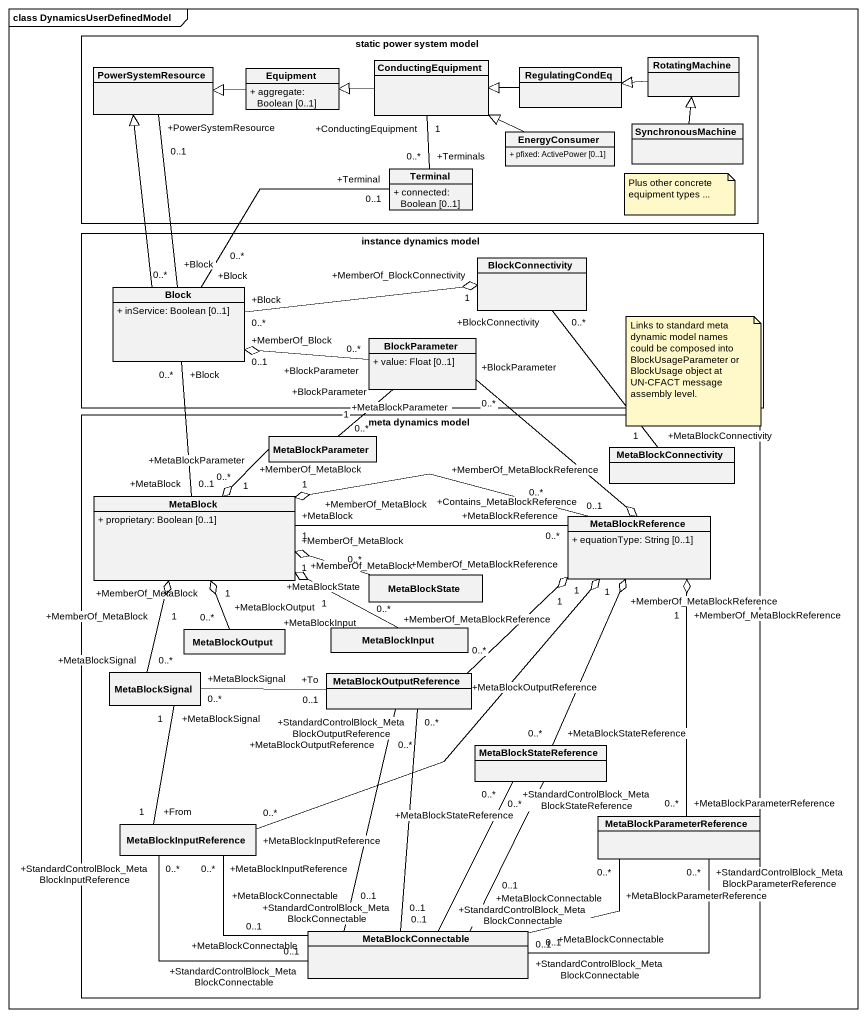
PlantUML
@startuml
mainframe class DynamicsUserDefinedModel
hide circle
hide empty members
skinparam classAttributeIconSize 0
rectangle "static power system model" as static_power_system_model {
  class RotatingMachine
  class PowerSystemResource
  class Equipment {
    + aggregate: Boolean [0..1]
  }
  class ConductingEquipment
  class RegulatingCondEq
  class EnergyConsumer {
    + pfixed: ActivePower [0..1]
  }
  class SynchronousMachine
  class Terminal {
    + connected: Boolean [0..1]
  }
}
rectangle "instance dynamics model" as instance_dynamics_model {
  class BlockConnectivity
  class Block {
    + inService: Boolean [0..1]
  }
  class BlockParameter {
    + value: Float [0..1]
  }
}
rectangle "meta dynamics model" as meta_dynamics_model {
  class MetaBlockParameter
  class MetaBlockConnectivity
  class MetaBlock {
    + proprietary: Boolean [0..1]
  }
  class MetaBlockReference {
    + equationType: String [0..1]
  }
  class MetaBlockState
  class MetaBlockOutput
  class MetaBlockInput
  class MetaBlockSignal
  class MetaBlockOutputReference
  class MetaBlockStateReference
  class MetaBlockInputReference
  class MetaBlockParameterReference
  class MetaBlockConnectable
}
RotatingMachine -left-|> RegulatingCondEq
Equipment -left-|> PowerSystemResource
ConductingEquipment -left-|> Equipment
RegulatingCondEq -left-|> ConductingEquipment
EnergyConsumer -left-|> ConductingEquipment
SynchronousMachine -up-|> RotatingMachine
Terminal "+Terminals\n0..*" -up- "+ConductingEquipment\n1" ConductingEquipment
BlockConnectivity "+BlockConnectivity\n0..*" -- "+MetaBlockConnectivity\n1" MetaBlockConnectivity
Block -up-|> PowerSystemResource
Block "+Block\n0..*" -up- "+PowerSystemResource\n0..1" PowerSystemResource
Block "+Block\n0..*" -right- "+Terminal\n0..1" Terminal
Block "+Block\n0..*" -right-o "+MemberOf_BlockConnectivity\n1" BlockConnectivity
Block "+Block\n0..*" -- "+MetaBlock\n0..1" MetaBlock
BlockParameter "+BlockParameter\n0..*" -left-o "+MemberOf_Block\n0..1" Block
BlockParameter "+BlockParameter\n0..*" -- "+MetaBlockParameter\n1" MetaBlockParameter
BlockParameter "+BlockParameter\n0..*" --o "+MemberOf_MetaBlockReference\n0..1" MetaBlockReference
MetaBlockParameter "+MetaBlockParameter\n0..*" --o "+MemberOf_MetaBlock\n1" MetaBlock
MetaBlock "+MetaBlock\n1" -right- "+MetaBlockReference\n0..*" MetaBlockReference
MetaBlockReference "+Contains_MetaBlockReference\n0..*" -left-o "+MemberOf_MetaBlock\n1" MetaBlock
MetaBlockState "+MetaBlockState\n0..*" -left-o "+MemberOf_MetaBlock\n1" MetaBlock
MetaBlockOutput "+MetaBlockOutput\n0..*" -up-o "+MemberOf_MetaBlock\n1" MetaBlock
MetaBlockInput "+MetaBlockInput\n0..*" -left-o "+MemberOf_MetaBlock\n1" MetaBlock
MetaBlockSignal "+MetaBlockSignal\n0..*" -up-o "+MemberOf_MetaBlock\n1" MetaBlock
MetaBlockSignal "+MetaBlockSignal\n0..*" -right- "+To\n0..1" MetaBlockOutputReference
MetaBlockSignal "+MetaBlockSignal\n1" -- "+From\n1" MetaBlockInputReference
MetaBlockOutputReference "+MetaBlockOutputReference\n0..*" -right-o "+MemberOf_MetaBlockReference\n1" MetaBlockReference
MetaBlockOutputReference "+StandardControlBlock_MetaBlockOutputReference\n0..*" -- "+StandardControlBlock_MetaBlockConnectable\n0..1" MetaBlockConnectable
MetaBlockOutputReference "+MetaBlockOutputReference\n0..*" -- "+MetaBlockConnectable\n0..1" MetaBlockConnectable
MetaBlockStateReference "+MetaBlockStateReference\n0..*" -up-o "+MemberOf_MetaBlockReference\n1" MetaBlockReference
MetaBlockStateReference "+StandardControlBlock_MetaBlockStateReference\n0..*" -- "+StandardControlBlock_MetaBlockConnectable\n0..1" MetaBlockConnectable
MetaBlockStateReference "+MetaBlockStateReference\n0..*" -- "+MetaBlockConnectable\n0..1" MetaBlockConnectable
MetaBlockInputReference "+MetaBlockInputReference\n0..*" -up-o "+MemberOf_MetaBlockReference\n1" MetaBlockReference
MetaBlockInputReference "+MetaBlockInputReference\n0..*" -right- "+MetaBlockConnectable\n0..1" MetaBlockConnectable
MetaBlockInputReference "+StandardControlBlock_MetaBlockInputReference\n0..*" -right- "+StandardControlBlock_MetaBlockConnectable\n0..1" MetaBlockConnectable
MetaBlockParameterReference "+MetaBlockParameterReference\n0..*" -up-o "+MemberOf_MetaBlockReference\n1" MetaBlockReference
MetaBlockParameterReference "+StandardControlBlock_MetaBlockParameterReference\n0..*" -left- "+StandardControlBlock_MetaBlockConnectable\n0..1" MetaBlockConnectable
MetaBlockParameterReference "+MetaBlockParameterReference\n0..*" -left- "+MetaBlockConnectable\n0..1" MetaBlockConnectable
note as N1
  Plus other concrete equipment types ...
end note
note as N2
  Links to standard meta dynamic model names could be composed into BlockUsageParameter or BlockUsage object at UN-CFACT message assembly level.
end note
@enduml
